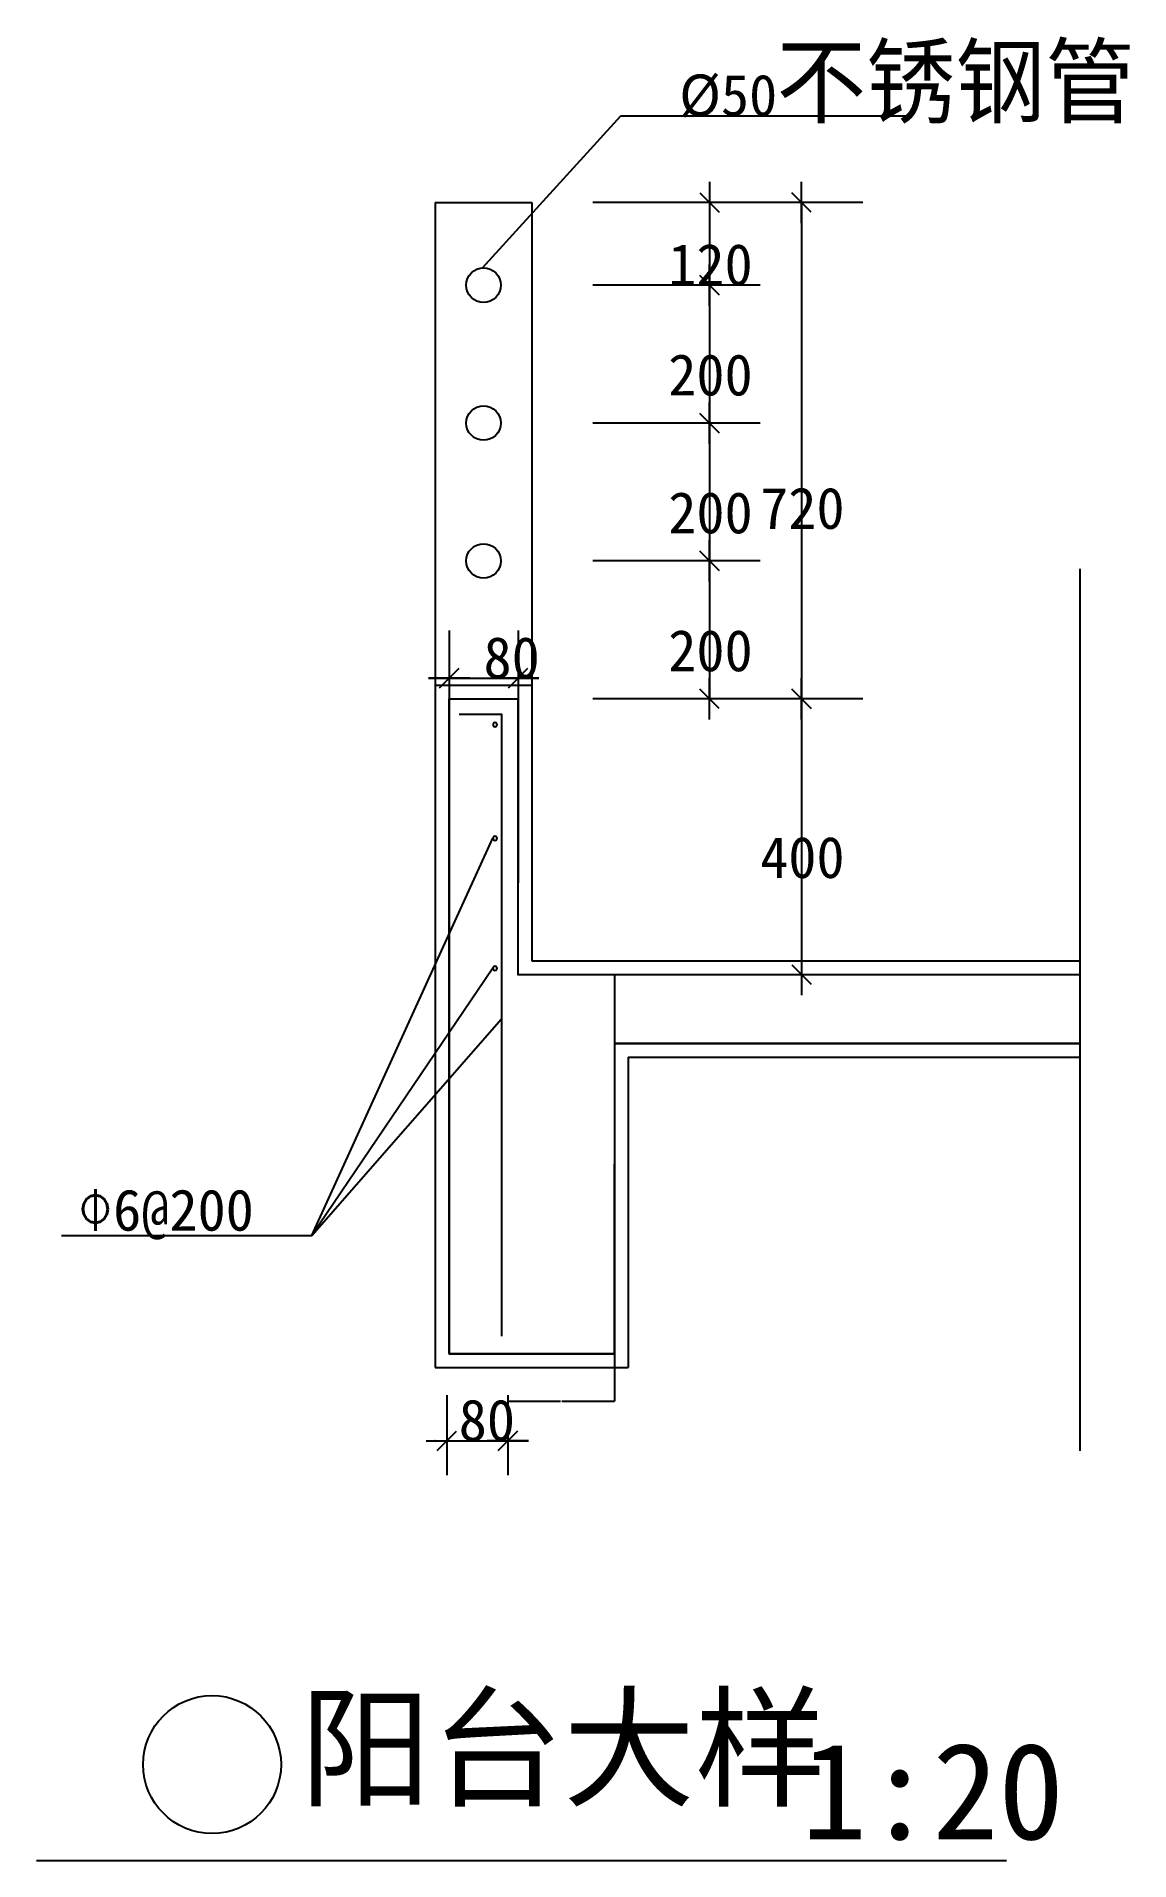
# Model space of a CAD drawing. Header units: metres. Extents: x -4292 to 3635, y -5826 to 7404.
import ezdxf

# ---------------------------------------------------------------- set-up
doc = ezdxf.new("R2010")
doc.units = ezdxf.units.M
for name, color, linetype in [('63', 1, 'Continuous'), ('PUB_DIM', 3, 'Continuous'), ('PUB_TEXT', 7, 'Continuous'), ('PUB_WALL', 255, 'Continuous'), ('WALL', 255, 'Continuous')]:
    doc.layers.add(name, color=color, linetype=linetype)
doc.dimstyles.get("Standard").update_dxf_attribs({"dimtxt": 2.5, "dimasz": 2.5, "dimexe": 1.25, "dimexo": 0.625, "dimtad": 1, "dimcen": 2.5, "dimazin": 3, "dimtfac": 1, "dimtmove": 0, "dimatfit": 3})

# ---------------------------------------------------------------- blocks, each defined once
blk = doc.blocks.new('_DIMX')
blk.add_line((-150, 0), (150, 0))
blk.add_lwpolyline([(-70, -70), (70, 70)])
blk = doc.blocks.new('*D1')
for p, q in [((-100, 600), (-100, -775)), ((-100.25, -775), (-100.5, -775)), ((-100, -2150), (-100, -775)), ((-100, -775), (-100, -775)), ((-99.75, -775), (-99.5, -775))]:
    blk.add_line(p, q)
at = {"layer": 'Defpoints'}
for p in [(-100, 600), (-100, -775), (-100, -2150)]:
    blk.add_point(p, dxfattribs=at)
at = {"layer": '63', "insert": (-100, -773.875), "char_height": 1, "attachment_point": 5}
blk.add_mtext('400(550)', dxfattribs=at)
blk = doc.blocks.new('*D2')
for p, q in [((-100, -2150), (-100, -2494.58)), ((-873.69, -2450), (-873.69, -2494.58)), ((-873.44, -2494.58), (-490.845, -2494.58)), ((-482.845, -2494.58), (-100.25, -2494.58))]:
    blk.add_line(p, q)
at = {"layer": 'Defpoints'}
for p in [(-100, -2150), (-873.69, -2450), (-873.69, -2494.58)]:
    blk.add_point(p, dxfattribs=at)
at = {"layer": '63', "insert": (-486.845, -2494.58), "char_height": 1, "attachment_point": 5}
blk.add_mtext('120(170)', dxfattribs=at)

msp = doc.modelspace()

# ---------------------------------------------------------------- linework, layer by layer
for p, q in [((-1400, 6200), (-1400, 2600)), ((-1400, 6200), (-700, 6200)), ((-700, 6200), (-700, 2600)), ((1699.96, 6200), (-256.28, 6200)), ((589.66, 6201), (589.66, 6202)), ((589.66, 6200), (589.66, 5600)), ((1256.24, 6199), (1256.24, 2601)), ((956.24, 5600), (-256.28, 5600)), ((589.66, 5601), (589.66, 5602)), ((589.66, 5600), (589.66, 4600)), ((589.66, 5599), (589.66, 5598)), ((956.24, 4600), (-256.28, 4600)), ((589.66, 4601), (589.66, 4602)), ((589.66, 4600), (589.66, 3600)), ((589.66, 4599), (589.66, 4598)), ((956.24, 3600), (-256.28, 3600)), ((589.66, 3601), (589.66, 3602)), ((589.66, 3600), (589.66, 2600)), ((589.66, 3599), (589.66, 3598)), ((3274.29, 3541.74), (3274.29, -2854.47)), ((-1299, 3096.2), (-1299, 1266.44)), ((-799, 3096.2), (-799, 1266.44)), ((-1400, 2700), (-700, 2700)), ((-1400, 2700), (-1400, 700)), ((-1301, 2748.97), (-1302, 2748.97)), ((-1300, 2748.97), (-800, 2748.97)), ((-1299, 2748.97), (-1298, 2748.97)), ((-799, 2748.97), (-798, 2748.97)), ((-700, 2700), (-700, 700)), ((1699.96, 2600), (-256.28, 2600)), ((589.66, 2599), (589.66, 2598)), ((1256.24, 2599), (1256.24, 601)), ((-1400, 700), (-1400, 0)), ((-1400, 700), (-1400, 700)), ((-700, 700), (3274.29, 700)), ((-1400, 0), (-1400, -2250)), ((-1400, 0), (-1400, 0)), ((0, 0), (0, -2250)), ((0, 0), (3274.29, 0)), ((-1400, -2250), (0, -2250)), ((-1315.77, -2450), (-1315.77, -3031.38)), ((-873.69, -2450), (-873.69, -3031.38)), ((-1401, -2781.38), (-1402, -2781.38)), ((-1400, -2781.38), (-800, -2781.38)), ((-801, -2781.38), (-802, -2781.38)), ((-799, -2781.38), (-798, -2781.38))]:
    msp.add_line(p, q)
msp.add_lwpolyline([(-4292.16, -5825.9), (2741.74, -5825.9)])
for centre, radius in [((-1050, 5600), 125), ((-1050, 4600), 125), ((-1050, 3600), 125), ((-3018.36, -5129.72), 500)]:
    msp.add_circle(centre, radius)
at = {"layer": '63'}
for p, q in [((-2296.21, -1293), (-982.02, 1590.29)), ((-982.15, 646.41), (-2296.21, -1293)), ((-2296.21, -1293), (-918.99, 280.03)), ((-4110.2, -1293), (-2296.21, -1293))]:
    msp.add_line(p, q, dxfattribs=at)
msp.add_lwpolyline([(-1225.67, 2487.51), (-918.99, 2487.51), (-918.99, -2021.91)], dxfattribs=at)
for points in [[(-982.2, 2412.25, 1), (-951.95, 2412.25, 1)], [(-982.2, 1587.94, 1), (-951.95, 1587.94, 1)], [(-982.2, 645.17, 1), (-951.95, 645.17, 1)]]:
    msp.add_lwpolyline(points, format="xyb", close=True, dxfattribs=at)
at = {"layer": 'PUB_DIM'}
for p, q in [((-1057.69, 5724.76), (-53.59, 6828.21)), ((-53.59, 6828.21), (2037.43, 6828.21))]:
    msp.add_line(p, q, dxfattribs=at)
at = {"layer": 'PUB_WALL'}
for p, q in [((-1300, 2600), (-1300, 600)), ((-1300, 2600), (-800, 2600)), ((-800, 2600), (-800, 600)), ((-1300, 600), (-1300, 100)), ((-1300, 600), (-1300, 600)), ((-800, 600), (3274.29, 600)), ((-1300, 100), (-1300, -2150)), ((-1300, 100), (-1300, 100)), ((-100, 100), (-100, -2150)), ((-100, 100), (3274.29, 100)), ((-1300, -2150), (-100, -2150))]:
    msp.add_line(p, q, dxfattribs=at)
msp.add_lwpolyline([(3274.29, 100), (-100, 100), (-100, -2150), (-1300, -2150), (-1300, 100), (-1300, 100), (-1300, 600), (-1300, 600), (-1300, 2600), (-800, 2600), (-800, 600), (3274.29, 600)], dxfattribs=at)
at = {"layer": 'WALL'}
for p, q in [((-1300, 2600), (-1300, 600)), ((-1300, 2600), (-800, 2600)), ((-800, 2600), (-800, 600)), ((-1300, 600), (-1300, 100)), ((-1300, 600), (-1300, 600)), ((-800, 600), (3274.29, 600)), ((-1300, 100), (-1300, -2150)), ((-1300, 100), (-1300, 100)), ((-100, 100), (-100, -2150)), ((-100, 100), (3274.29, 100)), ((-1300, -2150), (-100, -2150))]:
    msp.add_line(p, q, dxfattribs=at)

# ---------------------------------------------------------------- block references
for p, rotation in [((589.66, 6200), 270), ((1256.24, 6200), 90), ((589.66, 5600), 270), ((589.66, 5600), 90), ((589.66, 4600), 90), ((589.66, 4600), 270), ((589.66, 3600), 270), ((589.66, 3600), 90), ((-1300, 2748.97), 180), ((-800, 2748.97), 180), ((589.66, 2600), 90), ((1256.24, 2600), 90), ((1256.24, 2600), 270), ((1256.24, 600), 270), ((-873.69, -2781.38), 180)]:
    msp.add_blockref('_DIMX', p, dxfattribs=dict(rotation=rotation))
for p in [(-1300, 2748.97), (-800, 2748.97), (-1315.77, -2781.38), (-873.69, -2781.38)]:
    msp.add_blockref('_DIMX', p)

# ---------------------------------------------------------------- texts
at = {"attachment_point": 1}
for s, insert, char_height in [('\\A1;120', (289.66, 5900), 300), ('\\A1;200', (289.66, 5100), 300), ('\\A1;720', (956.24, 4132.74), 300), ('\\A1;200', (289.66, 4100), 300), ('\\A1;80', (-1050, 3048.97), 300), ('\\A1;200', (289.66, 3100), 300), ('\\A1;400', (956.24, 1600), 300), ('\\A1;80', (-1229.96, -2481.38), 300), ('\\f宋体|b0|i0|c134|p2;阳台大样', (-2382.02, -4659.6), 700), ('\\f宋体|b0|i0|c134|p2;1:20', (1254.77, -4971.93), 700)]:
    msp.add_mtext(s, dxfattribs=dict(at, insert=insert, char_height=char_height))
at = {"layer": '63'}
msp.add_text('%%1306@200', height=300, dxfattribs=at).set_placement((-3993.4, -1257.73))
at = {"layer": 'PUB_TEXT'}
for s, height, p in [('不锈钢管', 500, (1074.03, 6828.21)), ('%%c50', 300, (368.94, 6828.21))]:
    msp.add_text(s, height=height, dxfattribs=at).set_placement(p)

# ---------------------------------------------------------------- dimensions: what is measured, and where the dimension line sits
at = {"layer": '63'}
for base, p1, p2, text, picture, middle in [((-100, -775), (-100, -2150), (-100, 600), '400(550)', '*D1', (-100, -773.875)), ((-873.69, -2494.58), (-873.69, -2450), (-100, -2150), '120(170)', '*D2', (-486.845, -2494.58))]:
    dim = msp.add_linear_dim(base=base, p1=p1, p2=p2, text=text, dimstyle='Standard', dxfattribs=at)
    dim.commit()
    dim.dimension.update_dxf_attribs({"geometry": picture, "text_midpoint": middle})

doc.saveas('drawing.dxf')
